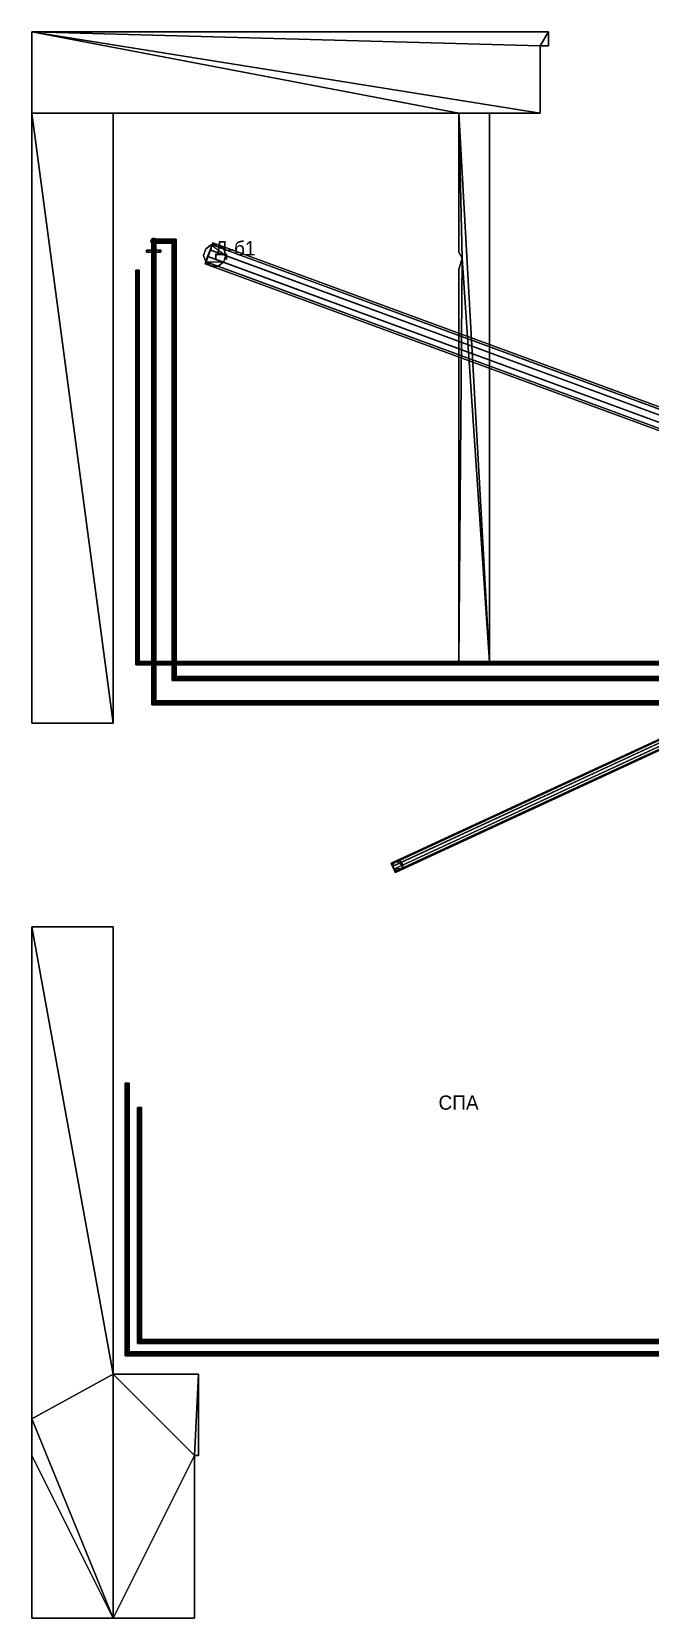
# Model space of a CAD drawing. Header units: millimetres. Extents: x -396 to 23232, y -842 to 31800.
# Drawn here: x 6932 to 9973, y 24000 to 31800 of the extents above; entities that cross this region are included whole.
import ezdxf

# ---------------------------------------------------------------- set-up
doc = ezdxf.new("R2010")
doc.units = ezdxf.units.MM
doc.layers.add('АР_3D_стены', color=8, linetype='Continuous')
doc.layers.add('ВК_3D_Марки', color=7, linetype='Continuous')
for name, color, linetype, true_color in [('ВК_3D_Арматура', 7, 'Continuous', 0xb48c3c), ('ВК_3D_В1', 7, 'Continuous', 0x06b6d4), ('ВК_3D_К1', 7, 'Continuous', 0xc2410c), ('ВК_3D_Т3', 7, 'Continuous', 0x16a34a), ('ВК_3D_Т4', 7, 'Continuous', 0x84cc16)]:
    doc.layers.add(name, color=color, linetype=linetype, true_color=true_color)

msp = doc.modelspace()

# ---------------------------------------------------------------- texts
at = {"layer": 'ВК_3D_Марки'}
for s, p in [('Д-б1', (7832, 30700, 900)), ('СПА', (8932, 26500, 900))]:
    msp.add_text(s, height=70, dxfattribs=at).set_placement(p)

# ---------------------------------------------------------------- meshes
at = {"layer": 'АР_3D_стены'}
mesh = msp.add_polyface(dxfattribs=at)
corners = [(9032.2, 31399.6), (6932.2, 31399.6), (6932.2, 31799.6), (6932.2, 31799.6, 3000), (6932.2, 31399.6, 3000), (9032.2, 31399.6, 3000), (9472.2, 31799.6), (9472.2, 31729.6), (9432.2, 31729.6), (9432.2, 31729.6, 3000), (9472.2, 31729.6, 3000), (9472.2, 31799.6, 3000), (9432.2, 31399.6), (9432.2, 31399.6, 3000), (9182.2, 31399.6), (9182.2, 31399.6, 3000), (9182.2, 31799.6), (9182.2, 31799.6, 3000)]
mesh.append_faces([[corners[k] for k in face] for face in [(0, 1, 2), (3, 4, 5), (6, 7, 8), (9, 10, 11), (12, 0, 2), (3, 5, 13), (2, 6, 8), (9, 11, 3), (8, 12, 2), (3, 13, 9), (6, 7, 10, 11), (7, 8, 9, 10), (8, 12, 13, 9), (12, 14, 15, 13), (14, 14, 15, 15), (14, 0, 5, 15), (0, 1, 4, 5), (1, 2, 3, 4), (2, 16, 17, 3), (16, 16, 17, 17), (16, 6, 11, 17)]])
mesh = msp.add_polyface(dxfattribs=at)
corners = [(7332.2, 28399.6), (6932.2, 28399.6), (6932.2, 31399.6), (6932.2, 31399.6, 3000), (6932.2, 28399.6, 3000), (7332.2, 28399.6, 3000), (7332.2, 31399.6), (7332.2, 31399.6, 3000)]
mesh.append_faces([[corners[k] for k in face] for face in [(0, 1, 2), (3, 4, 5), (2, 6, 0), (5, 7, 3), (1, 2, 3, 4), (2, 6, 7, 3), (6, 0, 5, 7), (0, 1, 4, 5)]])
mesh = msp.add_polyface(dxfattribs=at)
corners = [(9032.2, 31399.6), (9182.2, 31399.6), (9182.2, 28699.6), (9182.2, 28699.6, 3000), (9182.2, 31399.6, 3000), (9032.2, 31399.6, 3000), (9048.4, 30686.5), (9032.4, 30715.6), (9032.4, 30715.6, 3000), (9048.4, 30686.5, 3000), (9032.2, 28699.6), (9032.2, 30630.9), (9032.2, 30630.9, 3000), (9032.2, 28699.6, 3000)]
mesh.append_faces([[corners[k] for k in face] for face in [(0, 1, 2), (3, 4, 5), (6, 7, 0), (5, 8, 9), (10, 11, 6), (9, 12, 13), (6, 0, 2), (3, 5, 9), (2, 10, 6), (9, 13, 3), (1, 2, 3, 4), (2, 10, 13, 3), (10, 11, 12, 13), (11, 6, 9, 12), (6, 7, 8, 9), (7, 0, 5, 8), (0, 1, 4, 5)]])
mesh = msp.add_polyface(dxfattribs=at)
corners = [(7752.2, 25199.6), (7752.2, 24799.6), (7732.2, 24799.6), (7732.2, 24799.6, 3000), (7752.2, 24799.6, 3000), (7752.2, 25199.6, 3000), (6932.2, 27399.6), (7332.2, 27399.6), (7332.2, 25199.6), (7332.2, 25199.6, 3000), (7332.2, 27399.6, 3000), (6932.2, 27399.6, 3000), (7332.2, 23999.6), (6932.2, 23999.6), (6932.2, 24799.6), (6932.2, 24799.6, 3000), (6932.2, 23999.6, 3000), (7332.2, 23999.6, 3000), (7732.2, 23999.6), (7732.2, 23999.6, 3000), (6932.2, 24979.8), (6932.2, 24979.8, 3000)]
mesh.append_faces([[corners[k] for k in face] for face in [(0, 1, 2), (3, 4, 5), (6, 7, 8), (9, 10, 11), (12, 13, 14), (15, 16, 17), (2, 18, 12), (17, 19, 3), (8, 0, 2), (3, 5, 9), (20, 6, 8), (9, 11, 21), (12, 14, 20), (21, 15, 17), (8, 2, 12), (17, 3, 9), (12, 20, 8), (9, 21, 17), (2, 18, 19, 3), (18, 12, 17, 19), (12, 13, 16, 17), (13, 14, 15, 16), (14, 20, 21, 15), (20, 6, 11, 21), (6, 7, 10, 11), (7, 8, 9, 10), (8, 0, 5, 9), (0, 1, 4, 5), (1, 2, 3, 4)]])
at = {"layer": 'ВК_3D_Арматура', "color": 33, "true_color": 0xbf9142}
mesh = msp.add_polyface(dxfattribs=at)
corners = [(7546.5, 30770, 975), (7543.7, 30778.5, 975), (7543.7, 30778.5, 1025), (7546.5, 30770, 1025), (7536.5, 30783.8, 975), (7536.5, 30783.8, 1025), (7527.5, 30783.8, 975), (7527.5, 30783.8, 1025), (7520.3, 30778.5, 975), (7520.3, 30778.5, 1025), (7517.5, 30770, 975), (7517.5, 30770, 1025), (7520.3, 30761.5, 975), (7520.3, 30761.5, 1025), (7527.5, 30756.2, 975), (7527.5, 30756.2, 1025), (7536.5, 30756.2, 975), (7536.5, 30756.2, 1025), (7543.7, 30761.5, 975), (7543.7, 30761.5, 1025)]
mesh.append_faces([[corners[k] for k in face] for face in [(0, 1, 2, 3), (1, 4, 5, 2), (4, 6, 7, 5), (6, 8, 9, 7), (8, 10, 11, 9), (10, 12, 13, 11), (12, 14, 15, 13), (14, 16, 17, 15), (16, 18, 19, 17), (18, 0, 3, 19), (18, 16, 14, 12), (3, 2, 5, 7)]])
mesh = msp.add_polyface(dxfattribs=at)
corners = [(7537, 30756, 1000), (7536, 30756, 1002.9), (7536, 30726, 1002.9), (7537, 30726, 1000), (7533.5, 30756, 1004.8), (7533.5, 30726, 1004.8), (7530.5, 30756, 1004.8), (7530.5, 30726, 1004.8), (7528, 30756, 1002.9), (7528, 30726, 1002.9), (7527, 30756, 1000), (7527, 30726, 1000), (7528, 30756, 997.1), (7528, 30726, 997.1), (7530.5, 30756, 995.2), (7530.5, 30726, 995.2), (7533.5, 30756, 995.2), (7533.5, 30726, 995.2), (7536, 30756, 997.1), (7536, 30726, 997.1)]
mesh.append_faces([[corners[k] for k in face] for face in [(0, 1, 2, 3), (1, 4, 5, 2), (4, 6, 7, 5), (6, 8, 9, 7), (8, 10, 11, 9), (10, 12, 13, 11), (12, 14, 15, 13), (14, 16, 17, 15), (16, 18, 19, 17), (18, 0, 3, 19), (18, 16, 14, 12), (3, 2, 5, 7)]])
at = {"layer": 'ВК_3D_Арматура', "color": 114, "true_color": 0x16a34a}
mesh = msp.add_polyface(dxfattribs=at)
corners = [(7567, 30726, 1000), (7560.3, 30726, 1020.6), (7560.3, 30716, 1020.6), (7567, 30716, 1000), (7542.8, 30726, 1033.3), (7542.8, 30716, 1033.3), (7521.2, 30726, 1033.3), (7521.2, 30716, 1033.3), (7503.7, 30726, 1020.6), (7503.7, 30716, 1020.6), (7497, 30726, 1000), (7497, 30716, 1000), (7503.7, 30726, 979.4), (7503.7, 30716, 979.4), (7521.2, 30726, 966.7), (7521.2, 30716, 966.7), (7542.8, 30726, 966.7), (7542.8, 30716, 966.7), (7560.3, 30726, 979.4), (7560.3, 30716, 979.4)]
mesh.append_faces([[corners[k] for k in face] for face in [(0, 1, 2, 3), (1, 4, 5, 2), (4, 6, 7, 5), (6, 8, 9, 7), (8, 10, 11, 9), (10, 12, 13, 11), (12, 14, 15, 13), (14, 16, 17, 15), (16, 18, 19, 17), (18, 0, 3, 19), (18, 16, 14, 12), (3, 2, 5, 7)]])
at = {"layer": 'ВК_3D_В1'}
mesh = msp.add_polyface(dxfattribs=at)
corners = [(7444, 28687, -230), (7445.5, 28687, -225.3), (7445.5, 30628, -225.3), (7444, 30628, -230), (7449.5, 28687, -222.4), (7449.5, 30628, -222.4), (7454.5, 28687, -222.4), (7454.5, 30628, -222.4), (7458.5, 28687, -225.3), (7458.5, 30628, -225.3), (7460, 28687, -230), (7460, 30628, -230), (7458.5, 28687, -234.7), (7458.5, 30628, -234.7), (7454.5, 28687, -237.6), (7454.5, 30628, -237.6), (7449.5, 28687, -237.6), (7449.5, 30628, -237.6), (7445.5, 28687, -234.7), (7445.5, 30628, -234.7)]
mesh.append_faces([[corners[k] for k in face] for face in [(0, 1, 2, 3), (1, 4, 5, 2), (4, 6, 7, 5), (6, 8, 9, 7), (8, 10, 11, 9), (10, 12, 13, 11), (12, 14, 15, 13), (14, 16, 17, 15), (16, 18, 19, 17), (18, 0, 3, 19), (18, 16, 14, 12), (3, 2, 5, 7)]])
mesh = msp.add_polyface(dxfattribs=at)
corners = [(7460, 30620, -238), (7458.5, 30624.7, -238), (7458.5, 30624.7, 1108), (7460, 30620, 1108), (7454.5, 30627.6, -238), (7454.5, 30627.6, 1108), (7449.5, 30627.6, -238), (7449.5, 30627.6, 1108), (7445.5, 30624.7, -238), (7445.5, 30624.7, 1108), (7444, 30620, -238), (7444, 30620, 1108), (7445.5, 30615.3, -238), (7445.5, 30615.3, 1108), (7449.5, 30612.4, -238), (7449.5, 30612.4, 1108), (7454.5, 30612.4, -238), (7454.5, 30612.4, 1108), (7458.5, 30615.3, -238), (7458.5, 30615.3, 1108)]
mesh.append_faces([[corners[k] for k in face] for face in [(0, 1, 2, 3), (1, 4, 5, 2), (4, 6, 7, 5), (6, 8, 9, 7), (8, 10, 11, 9), (10, 12, 13, 11), (12, 14, 15, 13), (14, 16, 17, 15), (16, 18, 19, 17), (18, 0, 3, 19), (18, 16, 14, 12), (3, 2, 5, 7)]])
mesh = msp.add_polyface(dxfattribs=at)
corners = [(11820, 28687, -230), (11820, 28688.5, -225.3), (7444, 28688.5, -225.3), (7444, 28687, -230), (11820, 28692.5, -222.4), (7444, 28692.5, -222.4), (11820, 28697.5, -222.4), (7444, 28697.5, -222.4), (11820, 28701.5, -225.3), (7444, 28701.5, -225.3), (11820, 28703, -230), (7444, 28703, -230), (11820, 28701.5, -234.7), (7444, 28701.5, -234.7), (11820, 28697.5, -237.6), (7444, 28697.5, -237.6), (11820, 28692.5, -237.6), (7444, 28692.5, -237.6), (11820, 28688.5, -234.7), (7444, 28688.5, -234.7)]
mesh.append_faces([[corners[k] for k in face] for face in [(0, 1, 2, 3), (1, 4, 5, 2), (4, 6, 7, 5), (6, 8, 9, 7), (8, 10, 11, 9), (10, 12, 13, 11), (12, 14, 15, 13), (14, 16, 17, 15), (16, 18, 19, 17), (18, 0, 3, 19), (18, 16, 14, 12), (3, 2, 5, 7)]])
mesh = msp.add_polyface(dxfattribs=at)
corners = [(7392, 25290, -230), (7393.9, 25290, -224.1), (7393.9, 26630, -224.1), (7392, 26630, -230), (7398.9, 25290, -220.5), (7398.9, 26630, -220.5), (7405.1, 25290, -220.5), (7405.1, 26630, -220.5), (7410.1, 25290, -224.1), (7410.1, 26630, -224.1), (7412, 25290, -230), (7412, 26630, -230), (7410.1, 25290, -235.9), (7410.1, 26630, -235.9), (7405.1, 25290, -239.5), (7405.1, 26630, -239.5), (7398.9, 25290, -239.5), (7398.9, 26630, -239.5), (7393.9, 25290, -235.9), (7393.9, 26630, -235.9)]
mesh.append_faces([[corners[k] for k in face] for face in [(0, 1, 2, 3), (1, 4, 5, 2), (4, 6, 7, 5), (6, 8, 9, 7), (8, 10, 11, 9), (10, 12, 13, 11), (12, 14, 15, 13), (14, 16, 17, 15), (16, 18, 19, 17), (18, 0, 3, 19), (18, 16, 14, 12), (3, 2, 5, 7)]])
mesh = msp.add_polyface(dxfattribs=at)
corners = [(7412, 26620, -240), (7410.1, 26625.9, -240), (7410.1, 26625.9, 910), (7412, 26620, 910), (7405.1, 26629.5, -240), (7405.1, 26629.5, 910), (7398.9, 26629.5, -240), (7398.9, 26629.5, 910), (7393.9, 26625.9, -240), (7393.9, 26625.9, 910), (7392, 26620, -240), (7392, 26620, 910), (7393.9, 26614.1, -240), (7393.9, 26614.1, 910), (7398.9, 26610.5, -240), (7398.9, 26610.5, 910), (7405.1, 26610.5, -240), (7405.1, 26610.5, 910), (7410.1, 26614.1, -240), (7410.1, 26614.1, 910)]
mesh.append_faces([[corners[k] for k in face] for face in [(0, 1, 2, 3), (1, 4, 5, 2), (4, 6, 7, 5), (6, 8, 9, 7), (8, 10, 11, 9), (10, 12, 13, 11), (12, 14, 15, 13), (14, 16, 17, 15), (16, 18, 19, 17), (18, 0, 3, 19), (18, 16, 14, 12), (3, 2, 5, 7)]])
mesh = msp.add_polyface(dxfattribs=at)
corners = [(12302, 25290, -230), (12302, 25291.9, -224.1), (7392, 25291.9, -224.1), (7392, 25290, -230), (12302, 25296.9, -220.5), (7392, 25296.9, -220.5), (12302, 25303.1, -220.5), (7392, 25303.1, -220.5), (12302, 25308.1, -224.1), (7392, 25308.1, -224.1), (12302, 25310, -230), (7392, 25310, -230), (12302, 25308.1, -235.9), (7392, 25308.1, -235.9), (12302, 25303.1, -239.5), (7392, 25303.1, -239.5), (12302, 25296.9, -239.5), (7392, 25296.9, -239.5), (12302, 25291.9, -235.9), (7392, 25291.9, -235.9)]
mesh.append_faces([[corners[k] for k in face] for face in [(0, 1, 2, 3), (1, 4, 5, 2), (4, 6, 7, 5), (6, 8, 9, 7), (8, 10, 11, 9), (10, 12, 13, 11), (12, 14, 15, 13), (14, 16, 17, 15), (16, 18, 19, 17), (18, 0, 3, 19), (18, 16, 14, 12), (3, 2, 5, 7)]])
at = {"layer": 'ВК_3D_К1'}
mesh = msp.add_polyface(dxfattribs=at)
corners = [(7887, 30700, 30), (7876.5, 30732.3, 30), (7876.5, 30732.3, -625), (7887, 30700, -625), (7849, 30752.3, 30), (7849, 30752.3, -625), (7815, 30752.3, 30), (7815, 30752.3, -625), (7787.5, 30732.3, 30), (7787.5, 30732.3, -625), (7777, 30700, 30), (7777, 30700, -625), (7787.5, 30667.7, 30), (7787.5, 30667.7, -625), (7815, 30647.7, 30), (7815, 30647.7, -625), (7849, 30647.7, 30), (7849, 30647.7, -625), (7876.5, 30667.7, 30), (7876.5, 30667.7, -625)]
mesh.append_faces([[corners[k] for k in face] for face in [(0, 1, 2, 3), (1, 4, 5, 2), (4, 6, 7, 5), (6, 8, 9, 7), (8, 10, 11, 9), (10, 12, 13, 11), (12, 14, 15, 13), (14, 16, 17, 15), (16, 18, 19, 17), (18, 0, 3, 19), (18, 16, 14, 12), (3, 2, 5, 7)]])
mesh = msp.add_polyface(dxfattribs=at)
corners = [(7822.8, 30762, -594.4), (7819.8, 30751.9, -562.1), (14438.7, 28319, -703.1), (14441.7, 28329.1, -735.4), (7810.7, 30725.9, -542.1), (14429.6, 28293, -683.1), (7799, 30694, -542.1), (14417.9, 28261.1, -683.1), (7789.1, 30668.4, -562.1), (14408, 28235.5, -703.1), (7784.9, 30658.7, -594.4), (14403.8, 28225.8, -735.4), (7787.9, 30668.8, -626.7), (14406.8, 28235.9, -767.7), (7797, 30694.8, -646.7), (14415.9, 28261.9, -787.7), (7808.7, 30726.7, -646.7), (14427.6, 28293.8, -787.7), (7818.6, 30752.3, -626.7), (14437.5, 28319.4, -767.7)]
mesh.append_faces([[corners[k] for k in face] for face in [(0, 1, 2, 3), (1, 4, 5, 2), (4, 6, 7, 5), (6, 8, 9, 7), (8, 10, 11, 9), (10, 12, 13, 11), (12, 14, 15, 13), (14, 16, 17, 15), (16, 18, 19, 17), (18, 0, 3, 19), (18, 16, 14, 12), (3, 2, 5, 7)]])
mesh = msp.add_polyface(dxfattribs=at)
corners = [(8698.8, 27712.2, -545.7), (8701.2, 27708.1, -531), (11962.4, 29216.2, -638.8), (11960, 29220.4, -653.4), (8706.7, 27696.8, -521.9), (11967.9, 29205, -629.7), (8713.2, 27682.8, -521.9), (11974.4, 29191, -629.7), (8718.2, 27671.3, -531), (11979.4, 29179.5, -638.8), (8719.8, 27666.8, -545.7), (11981, 29175, -653.4), (8717.4, 27671, -560.3), (11978.6, 29179.1, -668.1), (8711.9, 27682.2, -569.4), (11973.1, 29190.4, -677.2), (8705.4, 27696.2, -569.4), (11966.6, 29204.4, -677.2), (8700.4, 27707.7, -560.3), (11961.6, 29215.9, -668.1)]
mesh.append_faces([[corners[k] for k in face] for face in [(0, 1, 2, 3), (1, 4, 5, 2), (4, 6, 7, 5), (6, 8, 9, 7), (8, 10, 11, 9), (10, 12, 13, 11), (12, 14, 15, 13), (14, 16, 17, 15), (16, 18, 19, 17), (18, 0, 3, 19), (18, 16, 14, 12), (3, 2, 5, 7)]])
mesh = msp.add_polyface(dxfattribs=at)
corners = [(8757, 27700, 25), (8752.2, 27714.7, 25), (8752.2, 27714.7, -571.4), (8757, 27700, -571.4), (8739.7, 27723.8, 25), (8739.7, 27723.8, -571.4), (8724.3, 27723.8, 25), (8724.3, 27723.8, -571.4), (8711.8, 27714.7, 25), (8711.8, 27714.7, -571.4), (8707, 27700, 25), (8707, 27700, -571.4), (8711.8, 27685.3, 25), (8711.8, 27685.3, -571.4), (8724.3, 27676.2, 25), (8724.3, 27676.2, -571.4), (8739.7, 27676.2, 25), (8739.7, 27676.2, -571.4), (8752.2, 27685.3, 25), (8752.2, 27685.3, -571.4)]
mesh.append_faces([[corners[k] for k in face] for face in [(0, 1, 2, 3), (1, 4, 5, 2), (4, 6, 7, 5), (6, 8, 9, 7), (8, 10, 11, 9), (10, 12, 13, 11), (12, 14, 15, 13), (14, 16, 17, 15), (16, 18, 19, 17), (18, 0, 3, 19), (18, 16, 14, 12), (3, 2, 5, 7)]])
at = {"layer": 'ВК_3D_Т3'}
mesh = msp.add_polyface(dxfattribs=at)
corners = [(7522, 28490, -175), (7523.9, 28490, -169.1), (7523.9, 30780, -169.1), (7522, 30780, -175), (7528.9, 28490, -165.5), (7528.9, 30780, -165.5), (7535.1, 28490, -165.5), (7535.1, 30780, -165.5), (7540.1, 28490, -169.1), (7540.1, 30780, -169.1), (7542, 28490, -175), (7542, 30780, -175), (7540.1, 28490, -180.9), (7540.1, 30780, -180.9), (7535.1, 28490, -184.5), (7535.1, 30780, -184.5), (7528.9, 28490, -184.5), (7528.9, 30780, -184.5), (7523.9, 28490, -180.9), (7523.9, 30780, -180.9)]
mesh.append_faces([[corners[k] for k in face] for face in [(0, 1, 2, 3), (1, 4, 5, 2), (4, 6, 7, 5), (6, 8, 9, 7), (8, 10, 11, 9), (10, 12, 13, 11), (12, 14, 15, 13), (14, 16, 17, 15), (16, 18, 19, 17), (18, 0, 3, 19), (18, 16, 14, 12), (3, 2, 5, 7)]])
mesh = msp.add_polyface(dxfattribs=at)
corners = [(7542, 30770, -185), (7540.1, 30775.9, -185), (7540.1, 30775.9, 1110), (7542, 30770, 1110), (7535.1, 30779.5, -185), (7535.1, 30779.5, 1110), (7528.9, 30779.5, -185), (7528.9, 30779.5, 1110), (7523.9, 30775.9, -185), (7523.9, 30775.9, 1110), (7522, 30770, -185), (7522, 30770, 1110), (7523.9, 30764.1, -185), (7523.9, 30764.1, 1110), (7528.9, 30760.5, -185), (7528.9, 30760.5, 1110), (7535.1, 30760.5, -185), (7535.1, 30760.5, 1110), (7540.1, 30764.1, -185), (7540.1, 30764.1, 1110)]
mesh.append_faces([[corners[k] for k in face] for face in [(0, 1, 2, 3), (1, 4, 5, 2), (4, 6, 7, 5), (6, 8, 9, 7), (8, 10, 11, 9), (10, 12, 13, 11), (12, 14, 15, 13), (14, 16, 17, 15), (16, 18, 19, 17), (18, 0, 3, 19), (18, 16, 14, 12), (3, 2, 5, 7)]])
mesh = msp.add_polyface(dxfattribs=at)
corners = [(12102, 28490, -175), (12102, 28491.9, -169.1), (7522, 28491.9, -169.1), (7522, 28490, -175), (12102, 28496.9, -165.5), (7522, 28496.9, -165.5), (12102, 28503.1, -165.5), (7522, 28503.1, -165.5), (12102, 28508.1, -169.1), (7522, 28508.1, -169.1), (12102, 28510, -175), (7522, 28510, -175), (12102, 28508.1, -180.9), (7522, 28508.1, -180.9), (12102, 28503.1, -184.5), (7522, 28503.1, -184.5), (12102, 28496.9, -184.5), (7522, 28496.9, -184.5), (12102, 28491.9, -180.9), (7522, 28491.9, -180.9)]
mesh.append_faces([[corners[k] for k in face] for face in [(0, 1, 2, 3), (1, 4, 5, 2), (4, 6, 7, 5), (6, 8, 9, 7), (8, 10, 11, 9), (10, 12, 13, 11), (12, 14, 15, 13), (14, 16, 17, 15), (16, 18, 19, 17), (18, 0, 3, 19), (18, 16, 14, 12), (3, 2, 5, 7)]])
mesh = msp.add_polyface(dxfattribs=at)
corners = [(7452, 25350, -175), (7453.9, 25350, -169.1), (7453.9, 26510, -169.1), (7452, 26510, -175), (7458.9, 25350, -165.5), (7458.9, 26510, -165.5), (7465.1, 25350, -165.5), (7465.1, 26510, -165.5), (7470.1, 25350, -169.1), (7470.1, 26510, -169.1), (7472, 25350, -175), (7472, 26510, -175), (7470.1, 25350, -180.9), (7470.1, 26510, -180.9), (7465.1, 25350, -184.5), (7465.1, 26510, -184.5), (7458.9, 25350, -184.5), (7458.9, 26510, -184.5), (7453.9, 25350, -180.9), (7453.9, 26510, -180.9)]
mesh.append_faces([[corners[k] for k in face] for face in [(0, 1, 2, 3), (1, 4, 5, 2), (4, 6, 7, 5), (6, 8, 9, 7), (8, 10, 11, 9), (10, 12, 13, 11), (12, 14, 15, 13), (14, 16, 17, 15), (16, 18, 19, 17), (18, 0, 3, 19), (18, 16, 14, 12), (3, 2, 5, 7)]])
mesh = msp.add_polyface(dxfattribs=at)
corners = [(7472, 26500, -185), (7470.1, 26505.9, -185), (7470.1, 26505.9, 910), (7472, 26500, 910), (7465.1, 26509.5, -185), (7465.1, 26509.5, 910), (7458.9, 26509.5, -185), (7458.9, 26509.5, 910), (7453.9, 26505.9, -185), (7453.9, 26505.9, 910), (7452, 26500, -185), (7452, 26500, 910), (7453.9, 26494.1, -185), (7453.9, 26494.1, 910), (7458.9, 26490.5, -185), (7458.9, 26490.5, 910), (7465.1, 26490.5, -185), (7465.1, 26490.5, 910), (7470.1, 26494.1, -185), (7470.1, 26494.1, 910)]
mesh.append_faces([[corners[k] for k in face] for face in [(0, 1, 2, 3), (1, 4, 5, 2), (4, 6, 7, 5), (6, 8, 9, 7), (8, 10, 11, 9), (10, 12, 13, 11), (12, 14, 15, 13), (14, 16, 17, 15), (16, 18, 19, 17), (18, 0, 3, 19), (18, 16, 14, 12), (3, 2, 5, 7)]])
mesh = msp.add_polyface(dxfattribs=at)
corners = [(12242, 25350, -175), (12242, 25351.9, -169.1), (7452, 25351.9, -169.1), (7452, 25350, -175), (12242, 25356.9, -165.5), (7452, 25356.9, -165.5), (12242, 25363.1, -165.5), (7452, 25363.1, -165.5), (12242, 25368.1, -169.1), (7452, 25368.1, -169.1), (12242, 25370, -175), (7452, 25370, -175), (12242, 25368.1, -180.9), (7452, 25368.1, -180.9), (12242, 25363.1, -184.5), (7452, 25363.1, -184.5), (12242, 25356.9, -184.5), (7452, 25356.9, -184.5), (12242, 25351.9, -180.9), (7452, 25351.9, -180.9)]
mesh.append_faces([[corners[k] for k in face] for face in [(0, 1, 2, 3), (1, 4, 5, 2), (4, 6, 7, 5), (6, 8, 9, 7), (8, 10, 11, 9), (10, 12, 13, 11), (12, 14, 15, 13), (14, 16, 17, 15), (16, 18, 19, 17), (18, 0, 3, 19), (18, 16, 14, 12), (3, 2, 5, 7)]])
at = {"layer": 'ВК_3D_Т4'}
mesh = msp.add_polyface(dxfattribs=at)
corners = [(7522, 30780, 1100), (7522, 30778.1, 1105.9), (7642, 30778.1, 1105.9), (7642, 30780, 1100), (7522, 30773.1, 1109.5), (7642, 30773.1, 1109.5), (7522, 30766.9, 1109.5), (7642, 30766.9, 1109.5), (7522, 30761.9, 1105.9), (7642, 30761.9, 1105.9), (7522, 30760, 1100), (7642, 30760, 1100), (7522, 30761.9, 1094.1), (7642, 30761.9, 1094.1), (7522, 30766.9, 1090.5), (7642, 30766.9, 1090.5), (7522, 30773.1, 1090.5), (7642, 30773.1, 1090.5), (7522, 30778.1, 1094.1), (7642, 30778.1, 1094.1)]
mesh.append_faces([[corners[k] for k in face] for face in [(0, 1, 2, 3), (1, 4, 5, 2), (4, 6, 7, 5), (6, 8, 9, 7), (8, 10, 11, 9), (10, 12, 13, 11), (12, 14, 15, 13), (14, 16, 17, 15), (16, 18, 19, 17), (18, 0, 3, 19), (18, 16, 14, 12), (3, 2, 5, 7)]])
mesh = msp.add_polyface(dxfattribs=at)
corners = [(7642, 30780, -175), (7640.1, 30780, -169.1), (7640.1, 28610, -169.1), (7642, 28610, -175), (7635.1, 30780, -165.5), (7635.1, 28610, -165.5), (7628.9, 30780, -165.5), (7628.9, 28610, -165.5), (7623.9, 30780, -169.1), (7623.9, 28610, -169.1), (7622, 30780, -175), (7622, 28610, -175), (7623.9, 30780, -180.9), (7623.9, 28610, -180.9), (7628.9, 30780, -184.5), (7628.9, 28610, -184.5), (7635.1, 30780, -184.5), (7635.1, 28610, -184.5), (7640.1, 30780, -180.9), (7640.1, 28610, -180.9)]
mesh.append_faces([[corners[k] for k in face] for face in [(0, 1, 2, 3), (1, 4, 5, 2), (4, 6, 7, 5), (6, 8, 9, 7), (8, 10, 11, 9), (10, 12, 13, 11), (12, 14, 15, 13), (14, 16, 17, 15), (16, 18, 19, 17), (18, 0, 3, 19), (18, 16, 14, 12), (3, 2, 5, 7)]])
mesh = msp.add_polyface(dxfattribs=at)
corners = [(7642, 30770, 1110), (7640.1, 30775.9, 1110), (7640.1, 30775.9, -185), (7642, 30770, -185), (7635.1, 30779.5, 1110), (7635.1, 30779.5, -185), (7628.9, 30779.5, 1110), (7628.9, 30779.5, -185), (7623.9, 30775.9, 1110), (7623.9, 30775.9, -185), (7622, 30770, 1110), (7622, 30770, -185), (7623.9, 30764.1, 1110), (7623.9, 30764.1, -185), (7628.9, 30760.5, 1110), (7628.9, 30760.5, -185), (7635.1, 30760.5, 1110), (7635.1, 30760.5, -185), (7640.1, 30764.1, 1110), (7640.1, 30764.1, -185)]
mesh.append_faces([[corners[k] for k in face] for face in [(0, 1, 2, 3), (1, 4, 5, 2), (4, 6, 7, 5), (6, 8, 9, 7), (8, 10, 11, 9), (10, 12, 13, 11), (12, 14, 15, 13), (14, 16, 17, 15), (16, 18, 19, 17), (18, 0, 3, 19), (18, 16, 14, 12), (3, 2, 5, 7)]])
mesh = msp.add_polyface(dxfattribs=at)
corners = [(7622, 28630, -175), (7622, 28628.1, -169.1), (12182, 28628.1, -169.1), (12182, 28630, -175), (7622, 28623.1, -165.5), (12182, 28623.1, -165.5), (7622, 28616.9, -165.5), (12182, 28616.9, -165.5), (7622, 28611.9, -169.1), (12182, 28611.9, -169.1), (7622, 28610, -175), (12182, 28610, -175), (7622, 28611.9, -180.9), (12182, 28611.9, -180.9), (7622, 28616.9, -184.5), (12182, 28616.9, -184.5), (7622, 28623.1, -184.5), (12182, 28623.1, -184.5), (7622, 28628.1, -180.9), (12182, 28628.1, -180.9)]
mesh.append_faces([[corners[k] for k in face] for face in [(0, 1, 2, 3), (1, 4, 5, 2), (4, 6, 7, 5), (6, 8, 9, 7), (8, 10, 11, 9), (10, 12, 13, 11), (12, 14, 15, 13), (14, 16, 17, 15), (16, 18, 19, 17), (18, 0, 3, 19), (18, 16, 14, 12), (3, 2, 5, 7)]])

doc.saveas('drawing.dxf')
